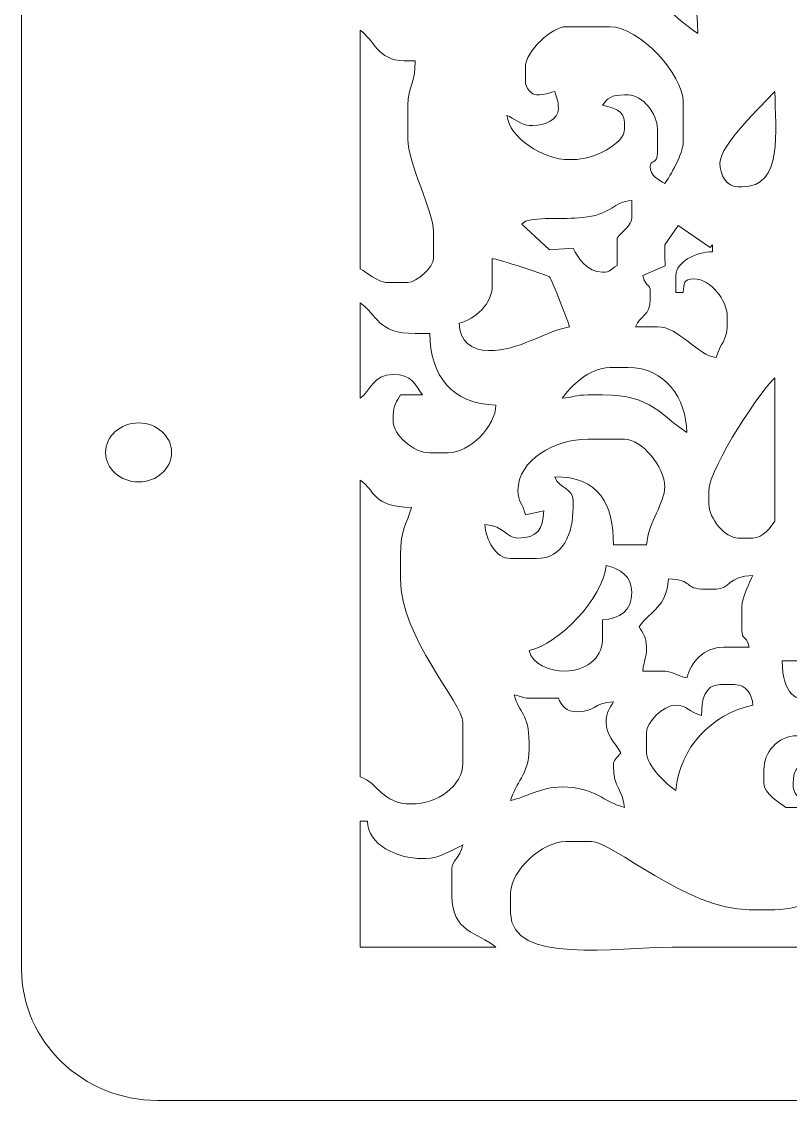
# Model space of a CAD drawing. Header units: millimetres. Extents: x -350 to -130, y -110 to 238.
# Drawn here: x -350 to -303.4, y -110 to -44.6 of the extents above; entities that cross this region are included whole.
import ezdxf

# ---------------------------------------------------------------- set-up
doc = ezdxf.new("R2010")
doc.units = ezdxf.units.MM
doc.header["$MEASUREMENT"] = 0
doc.layers.add('layer 1', color=7, linetype='Continuous')

msp = doc.modelspace()

# ---------------------------------------------------------------- linework, layer by layer
at = {"layer": 'layer 1', "color": 250, "lineweight": 9}
msp.add_ellipse((-342.9, -70.7127), major_axis=(2, 0), ratio=0.8936, dxfattribs=at)
msp.add_open_spline([(-341.75, 49), (-341.75, 49), (-138.25, 49), (-138.25, 49), (-138.25, 49), (-133.7125, 49), (-130, 45.4225), (-130, 41.05), (-130, 41.05), (-130, 41.05), (-130, -102.05), (-130, -102.05), (-130, -102.05), (-130, -106.4225), (-133.7125, -110), (-138.25, -110), (-138.25, -110), (-138.25, -110), (-341.75, -110), (-341.75, -110), (-341.75, -110), (-346.2875, -110), (-350, -106.4225), (-350, -102.05), (-350, -102.05), (-350, -102.05), (-350, 41.05), (-350, 41.05), (-350, 41.05), (-350, 45.4225), (-346.2875, 49), (-341.75, 49)], degree=3, knots=[0, 0, 0, 0, 0.1111111, 0.1111111, 0.1111111, 0.1111111, 0.2222222, 0.2222222, 0.2222222, 0.2222222, 0.3333333, 0.3333333, 0.3333333, 0.3333333, 0.4444444, 0.4444444, 0.4444444, 0.4444445, 0.5555556, 0.5555556, 0.5555556, 0.5555556, 0.6666667, 0.6666667, 0.6666667, 0.6666667, 0.7777778, 0.7777778, 0.7777778, 0.7777778, 1, 1, 1, 1], dxfattribs=at)
at = {"layer": 'layer 1', "lineweight": 9}
for points, knots in [([(-316.108, -41.3839), (-312.7837, -41.3839), (-310.7386, -44.2203), (-308.9837, -45.3113), (-308.9837, -45.3113), (-308.9837, -41.9309), (-310.1274, -39.937), (-313.659, -39.937), (-313.659, -39.937), (-314.8471, -39.937), (-317.1208, -40.5555), (-317.4438, -41.3839), (-317.4438, -41.3839), (-317.4438, -41.3839), (-316.108, -41.3839), (-316.108, -41.3839)], [0, 0, 0, 0, 0.2, 0.2, 0.2, 0.2, 0.4, 0.4, 0.4, 0.4, 0.6, 0.6, 0.6, 0.6, 1, 1, 1, 1]), ([(-327.9076, -60.4007), (-327.9076, -60.4007), (-326.5718, -60.4007), (-326.5718, -60.4007), (-326.5718, -60.4007), (-326.033, -60.4007), (-325.0133, -59.4539), (-325.0133, -58.9537), (-325.0133, -58.9537), (-325.0133, -58.9537), (-325.0133, -57.3001), (-325.0133, -57.3001), (-325.0133, -57.3001), (-325.0133, -56.1772), (-326.5718, -53.1125), (-326.5718, -51.7191), (-326.5718, -51.7191), (-326.5718, -51.7191), (-326.5718, -49.6521), (-326.5718, -49.6521), (-326.5718, -49.6521), (-326.5718, -48.4803), (-326.1265, -48.4745), (-326.1265, -46.9649), (-326.1265, -46.9649), (-326.1265, -46.9649), (-326.7944, -46.9649), (-326.7944, -46.9649), (-326.7944, -46.9649), (-328.4062, -46.9649), (-328.6427, -45.6646), (-329.466, -45.1046), (-329.466, -45.1046), (-329.466, -45.1046), (-329.466, -59.5738), (-329.466, -59.5738), (-329.466, -59.5738), (-329.1456, -59.773), (-328.3033, -60.4007), (-327.9076, -60.4007)], [0, 0, 0, 0, 0.0909091, 0.0909091, 0.0909091, 0.0909091, 0.1818182, 0.1818182, 0.1818182, 0.1818182, 0.2727273, 0.2727273, 0.2727273, 0.2727273, 0.3636364, 0.3636364, 0.3636364, 0.3636364, 0.4545455, 0.4545455, 0.4545455, 0.4545455, 0.5454545, 0.5454545, 0.5454545, 0.5454546, 0.6363636, 0.6363636, 0.6363636, 0.6363636, 0.7272727, 0.7272727, 0.7272727, 0.7272727, 0.8181818, 0.8181818, 0.8181818, 0.8181818, 1, 1, 1, 1]), ([(-316.7759, -52.9594), (-316.7759, -52.9594), (-316.5533, -52.9594), (-316.5533, -52.9594), (-316.5533, -52.9594), (-315.3719, -52.9594), (-313.4364, -52.0425), (-313.4364, -51.099), (-313.4364, -51.099), (-313.4364, -51.099), (-313.4364, -50.6856), (-313.4364, -50.6856), (-313.4364, -50.6856), (-313.4364, -49.9717), (-314.1377, -49.7893), (-314.7722, -49.6521), (-314.7722, -49.6521), (-314.442, -49.2336), (-314.2611, -49.032), (-313.4364, -49.032), (-313.4364, -49.032), (-313.4364, -49.032), (-313.2138, -49.032), (-313.2138, -49.032), (-313.2138, -49.032), (-312.3506, -49.032), (-311.4327, -50.1679), (-311.4327, -51.099), (-311.4327, -51.099), (-311.4327, -51.099), (-311.4327, -52.5459), (-311.4327, -52.5459), (-311.4327, -52.5459), (-311.4327, -53.2319), (-311.878, -52.9775), (-311.878, -53.3727), (-311.878, -53.3727), (-311.878, -53.9565), (-311.3671, -54.1702), (-310.9874, -54.4063), (-310.9874, -54.4063), (-310.6725, -53.9696), (-309.8742, -52.59), (-309.8742, -51.9258), (-309.8742, -51.9258), (-309.8742, -51.9258), (-309.8742, -49.4453), (-309.8742, -49.4453), (-309.8742, -49.4453), (-309.8742, -47.8304), (-312.4986, -44.8979), (-314.3269, -44.8979), (-314.3269, -44.8979), (-314.3269, -44.8979), (-316.9985, -44.8979), (-316.9985, -44.8979), (-316.9985, -44.8979), (-317.7773, -44.8979), (-319.4475, -46.354), (-319.4475, -47.3783), (-319.4475, -47.3783), (-319.4475, -47.3783), (-319.4475, -48.2052), (-319.4475, -48.2052), (-319.4475, -48.2052), (-319.4475, -48.6044), (-319.0505, -49.032), (-318.7796, -49.032), (-318.7796, -49.032), (-318.1783, -49.032), (-318.1658, -48.9332), (-317.6664, -48.8252), (-317.6664, -48.8252), (-317.5501, -49.2888), (-317.4438, -49.3005), (-317.4438, -49.8588), (-317.4438, -49.8588), (-317.4438, -50.527), (-318.252, -50.8923), (-319.0022, -50.8923), (-319.0022, -50.8923), (-319.0022, -50.8923), (-319.2249, -50.8923), (-319.2249, -50.8923), (-319.2249, -50.8923), (-319.5554, -50.8923), (-320.2071, -50.4459), (-320.5607, -50.2721), (-320.5607, -50.2721), (-320.4394, -51.6252), (-318.381, -52.9594), (-316.7759, -52.9594)], [0, 0, 0, 0, 0.0416667, 0.0416667, 0.0416667, 0.0416667, 0.0833333, 0.0833333, 0.0833333, 0.0833333, 0.125, 0.125, 0.125, 0.125, 0.1666667, 0.1666667, 0.1666667, 0.1666667, 0.2083333, 0.2083333, 0.2083333, 0.2083333, 0.25, 0.25, 0.25, 0.25, 0.2916667, 0.2916667, 0.2916667, 0.2916667, 0.3333333, 0.3333333, 0.3333333, 0.3333333, 0.375, 0.375, 0.375, 0.375, 0.4166667, 0.4166667, 0.4166667, 0.4166667, 0.4583333, 0.4583333, 0.4583333, 0.4583333, 0.5, 0.5, 0.5, 0.5, 0.5416667, 0.5416667, 0.5416667, 0.5416667, 0.5833333, 0.5833333, 0.5833333, 0.5833333, 0.625, 0.625, 0.625, 0.625, 0.6666667, 0.6666667, 0.6666667, 0.6666667, 0.7083333, 0.7083333, 0.7083333, 0.7083333, 0.75, 0.75, 0.75, 0.75, 0.7916667, 0.7916667, 0.7916667, 0.7916667, 0.8333333, 0.8333333, 0.8333333, 0.8333333, 0.875, 0.875, 0.875, 0.875, 0.9166667, 0.9166667, 0.9166667, 0.9166667, 1, 1, 1, 1]), ([(-306.5348, -54.613), (-306.5348, -54.613), (-306.3121, -54.613), (-306.3121, -54.613), (-306.3121, -54.613), (-303.7677, -54.613), (-304.3084, -51.2037), (-304.3084, -48.8252), (-304.3084, -48.8252), (-305.0764, -49.6456), (-307.648, -52.0824), (-307.648, -53.166), (-307.648, -53.166), (-307.648, -53.8626), (-307.2545, -54.613), (-306.5348, -54.613)], [0, 0, 0, 0, 0.2, 0.2, 0.2, 0.2, 0.4, 0.4, 0.4, 0.4, 0.6, 0.6, 0.6, 0.6, 1, 1, 1, 1]), ([(-317.9836, -58.4219), (-317.9836, -58.4219), (-316.5533, -58.3336), (-316.5533, -58.3336), (-316.5533, -58.3336), (-316.2193, -58.9196), (-315.7197, -59.7805), (-314.7722, -59.7805), (-314.7722, -59.7805), (-314.273, -59.7805), (-314.2834, -59.6169), (-313.8817, -59.3672), (-313.8817, -59.3672), (-313.8817, -59.3672), (-313.8817, -57.7135), (-313.8817, -57.7135), (-313.8817, -57.7135), (-313.5478, -57.2506), (-312.9911, -56.9873), (-312.9911, -56.4733), (-312.9911, -56.4733), (-312.9911, -56.4733), (-312.9911, -55.4398), (-312.9911, -55.4398), (-312.9911, -55.4398), (-314.1355, -55.5282), (-314.1924, -56.2249), (-315.7037, -56.4352), (-315.7037, -56.4352), (-317.1144, -56.6316), (-318.0637, -56.3807), (-319.4475, -56.68), (-319.4475, -56.68), (-319.4475, -56.68), (-319.6581, -56.8767), (-319.6581, -56.8767), (-319.6581, -56.8767), (-319.6581, -56.8767), (-317.9836, -58.4219), (-317.9836, -58.4219)], [0, 0, 0, 0, 0.0909091, 0.0909091, 0.0909091, 0.0909091, 0.1818182, 0.1818182, 0.1818182, 0.1818182, 0.2727273, 0.2727273, 0.2727273, 0.2727273, 0.3636364, 0.3636364, 0.3636364, 0.3636364, 0.4545455, 0.4545455, 0.4545455, 0.4545455, 0.5454545, 0.5454545, 0.5454545, 0.5454546, 0.6363636, 0.6363636, 0.6363636, 0.6363636, 0.7272727, 0.7272727, 0.7272727, 0.7272727, 0.8181818, 0.8181818, 0.8181818, 0.8181818, 1, 1, 1, 1]), ([(-311.4327, -63.0878), (-310.1505, -63.0878), (-308.9576, -64.8641), (-307.8705, -64.9482), (-307.8705, -64.9482), (-307.6615, -64.1151), (-307.2027, -63.9153), (-307.2027, -63.0878), (-307.2027, -63.0878), (-307.2027, -63.0878), (-307.2027, -62.4677), (-307.2027, -62.4677), (-307.2027, -62.4677), (-307.2027, -61.4957), (-308.2092, -60.194), (-309.2064, -60.194), (-309.2064, -60.194), (-309.8795, -60.194), (-309.822, -60.4372), (-309.8742, -61.0208), (-309.8742, -61.0208), (-309.8742, -61.0208), (-310.3195, -61.0208), (-310.3195, -61.0208), (-310.3195, -61.0208), (-310.3195, -61.0208), (-310.3195, -59.9873), (-310.3195, -59.9873), (-310.3195, -59.9873), (-310.3195, -59.1522), (-309.0994, -58.5612), (-308.0932, -58.5404), (-308.0932, -58.5404), (-308.0932, -58.5404), (-308.0932, -58.1269), (-308.0932, -58.1269), (-308.0932, -58.1269), (-308.0932, -58.1269), (-308.2323, -58.2897), (-308.2323, -58.2897), (-308.2323, -58.2897), (-308.2323, -58.2897), (-310.175, -56.9498), (-310.175, -56.9498), (-310.175, -56.9498), (-310.175, -56.9498), (-310.9874, -58.1269), (-310.9874, -58.1269), (-310.9874, -58.1269), (-310.9874, -58.1269), (-310.9738, -59.3925), (-310.9738, -59.3925), (-310.9738, -59.3925), (-310.9738, -59.3925), (-312.3232, -59.9873), (-312.3232, -59.9873), (-312.3232, -59.9873), (-312.0709, -60.8647), (-311.878, -60.3489), (-311.878, -61.0208), (-311.878, -61.0208), (-311.878, -61.0208), (-311.878, -61.4342), (-311.878, -61.4342), (-311.878, -61.4342), (-311.878, -62.4476), (-312.4937, -62.3831), (-312.7685, -63.0878), (-312.7685, -63.0878), (-312.7685, -63.0878), (-311.4327, -63.0878), (-311.4327, -63.0878)], [0, 0, 0, 0, 0.0526316, 0.0526316, 0.0526316, 0.0526316, 0.1052632, 0.1052632, 0.1052632, 0.1052632, 0.1578947, 0.1578947, 0.1578947, 0.1578947, 0.2105263, 0.2105263, 0.2105263, 0.2105263, 0.2631579, 0.2631579, 0.2631579, 0.2631579, 0.3157895, 0.3157895, 0.3157895, 0.3157895, 0.3684211, 0.3684211, 0.3684211, 0.3684211, 0.4210526, 0.4210526, 0.4210526, 0.4210526, 0.4736842, 0.4736842, 0.4736842, 0.4736842, 0.5263158, 0.5263158, 0.5263158, 0.5263158, 0.5789474, 0.5789474, 0.5789474, 0.5789474, 0.6315789, 0.6315789, 0.6315789, 0.631579, 0.6842105, 0.6842105, 0.6842105, 0.6842105, 0.7368421, 0.7368421, 0.7368421, 0.7368421, 0.7894737, 0.7894737, 0.7894737, 0.7894737, 0.8421053, 0.8421053, 0.8421053, 0.8421053, 0.8947368, 0.8947368, 0.8947368, 0.8947369, 1, 1, 1, 1]), ([(-321.6738, -64.5347), (-319.7472, -64.5347), (-318.5304, -63.4673), (-316.7759, -63.0878), (-316.7759, -63.0878), (-316.7804, -62.9001), (-317.8524, -60.2402), (-317.9762, -60.0682), (-317.9762, -60.0682), (-318.0284, -59.9956), (-321.1897, -58.9591), (-321.4512, -58.9537), (-321.4512, -58.9537), (-321.4512, -58.9537), (-321.4512, -60.6073), (-321.4512, -60.6073), (-321.4512, -60.6073), (-321.4512, -61.6829), (-322.4983, -62.6439), (-323.4549, -62.8811), (-323.4549, -62.8811), (-323.429, -63.9624), (-322.7339, -64.5347), (-321.6738, -64.5347)], [0, 0, 0, 0, 0.1428571, 0.1428571, 0.1428571, 0.1428572, 0.2857143, 0.2857143, 0.2857143, 0.2857143, 0.4285714, 0.4285714, 0.4285714, 0.4285714, 0.5714286, 0.5714286, 0.5714286, 0.5714286, 0.7142857, 0.7142857, 0.7142857, 0.7142857, 1, 1, 1, 1]), ([(-327.4623, -65.9817), (-326.3268, -65.9817), (-326.1274, -66.6032), (-325.6812, -67.2219), (-325.6812, -67.2219), (-325.6812, -67.2219), (-327.017, -67.2219), (-327.017, -67.2219), (-327.017, -67.2219), (-327.2485, -67.628), (-327.4623, -67.8314), (-327.4623, -68.4621), (-327.4623, -68.4621), (-327.4623, -68.4621), (-327.4623, -68.8755), (-327.4623, -68.8755), (-327.4623, -68.8755), (-327.4623, -69.5831), (-326.2853, -70.7358), (-325.236, -70.7358), (-325.236, -70.7358), (-325.236, -70.7358), (-324.1228, -70.7358), (-324.1228, -70.7358), (-324.1228, -70.7358), (-322.7984, -70.7358), (-321.2586, -69.0926), (-321.2286, -67.842), (-321.2286, -67.842), (-323.8727, -67.7873), (-325.236, -66.0422), (-325.236, -63.5012), (-325.236, -63.5012), (-325.236, -63.5012), (-326.1265, -63.5012), (-326.1265, -63.5012), (-326.1265, -63.5012), (-328.4569, -63.5012), (-328.3986, -62.367), (-329.466, -61.6409), (-329.466, -61.6409), (-329.466, -61.6409), (-329.466, -67.4286), (-329.466, -67.4286), (-329.466, -67.4286), (-328.8106, -66.9828), (-328.7087, -65.9817), (-327.4623, -65.9817)], [0, 0, 0, 0, 0.0769231, 0.0769231, 0.0769231, 0.0769231, 0.1538462, 0.1538462, 0.1538462, 0.1538462, 0.2307692, 0.2307692, 0.2307692, 0.2307692, 0.3076923, 0.3076923, 0.3076923, 0.3076923, 0.3846154, 0.3846154, 0.3846154, 0.3846154, 0.4615385, 0.4615385, 0.4615385, 0.4615385, 0.5384615, 0.5384615, 0.5384615, 0.5384615, 0.6153846, 0.6153846, 0.6153846, 0.6153846, 0.6923077, 0.6923077, 0.6923077, 0.6923077, 0.7692308, 0.7692308, 0.7692308, 0.7692308, 0.8461538, 0.8461538, 0.8461538, 0.8461539, 1, 1, 1, 1]), ([(-315.6627, -67.2219), (-315.6627, -67.2219), (-314.7722, -67.2219), (-314.7722, -67.2219), (-314.7722, -67.2219), (-311.6982, -67.2219), (-311.2835, -68.481), (-309.6517, -69.4956), (-309.6517, -69.4956), (-309.7015, -67.4168), (-310.9409, -65.5683), (-313.2138, -65.5683), (-313.2138, -65.5683), (-313.2138, -65.5683), (-314.3269, -65.5683), (-314.3269, -65.5683), (-314.3269, -65.5683), (-315.5761, -65.5683), (-316.7052, -66.7133), (-317.2212, -67.4286), (-317.2212, -67.4286), (-316.5248, -67.3748), (-316.4303, -67.2219), (-315.6627, -67.2219)], [0, 0, 0, 0, 0.1428571, 0.1428571, 0.1428571, 0.1428572, 0.2857143, 0.2857143, 0.2857143, 0.2857143, 0.4285714, 0.4285714, 0.4285714, 0.4285714, 0.5714286, 0.5714286, 0.5714286, 0.5714286, 0.7142857, 0.7142857, 0.7142857, 0.7142857, 1, 1, 1, 1]), ([(-306.5348, -75.9034), (-306.5348, -75.9034), (-305.6443, -75.9034), (-305.6443, -75.9034), (-305.6443, -75.9034), (-305.0289, -75.9034), (-304.5685, -75.2305), (-304.3084, -74.8699), (-304.3084, -74.8699), (-304.3084, -74.8699), (-304.3084, -66.1883), (-304.3084, -66.1883), (-304.3084, -66.1883), (-304.9591, -66.631), (-308.3158, -71.653), (-308.3158, -73.0096), (-308.3158, -73.0096), (-308.3158, -73.0096), (-308.3158, -73.8364), (-308.3158, -73.8364), (-308.3158, -73.8364), (-308.3158, -74.7043), (-307.3288, -75.9034), (-306.5348, -75.9034)], [0, 0, 0, 0, 0.1428571, 0.1428571, 0.1428571, 0.1428572, 0.2857143, 0.2857143, 0.2857143, 0.2857143, 0.4285714, 0.4285714, 0.4285714, 0.4285714, 0.5714286, 0.5714286, 0.5714286, 0.5714286, 0.7142857, 0.7142857, 0.7142857, 0.7142857, 1, 1, 1, 1]), ([(-320.338, -77.1437), (-320.338, -77.1437), (-318.7796, -77.1437), (-318.7796, -77.1437), (-318.7796, -77.1437), (-317.1247, -77.1437), (-316.5533, -75.6131), (-316.5533, -74.0431), (-316.5533, -74.0431), (-316.5533, -74.0431), (-316.5533, -73.6297), (-316.5533, -73.6297), (-316.5533, -73.6297), (-316.5533, -72.8192), (-317.3505, -72.9931), (-317.6664, -72.1828), (-317.6664, -72.1828), (-314.981, -72.1828), (-314.1043, -73.8307), (-314.1043, -76.3168), (-314.1043, -76.3168), (-314.1043, -76.3168), (-312.1006, -76.3168), (-312.1006, -76.3168), (-312.1006, -76.3168), (-311.9744, -74.9086), (-310.9874, -73.7801), (-310.9874, -72.8029), (-310.9874, -72.8029), (-310.9874, -71.5756), (-312.4019, -69.909), (-313.4364, -69.909), (-313.4364, -69.909), (-313.4364, -69.909), (-315.6627, -69.909), (-315.6627, -69.909), (-315.6627, -69.909), (-317.6283, -69.909), (-319.8928, -71.1531), (-319.8928, -73.0096), (-319.8928, -73.0096), (-319.8928, -73.7605), (-319.6286, -73.7346), (-319.4361, -74.4987), (-319.4361, -74.4987), (-319.4361, -74.4987), (-318.3343, -74.2498), (-318.3343, -74.2498), (-318.3343, -74.2498), (-318.3606, -75.3466), (-318.7082, -75.9034), (-319.8928, -75.9034), (-319.8928, -75.9034), (-320.6145, -75.9034), (-320.7088, -75.1684), (-321.8965, -75.0766), (-321.8965, -75.0766), (-321.874, -76.0108), (-321.2374, -77.1437), (-320.338, -77.1437)], [0, 0, 0, 0, 0.0625, 0.0625, 0.0625, 0.0625, 0.125, 0.125, 0.125, 0.125, 0.1875, 0.1875, 0.1875, 0.1875, 0.25, 0.25, 0.25, 0.25, 0.3125, 0.3125, 0.3125, 0.3125, 0.375, 0.375, 0.375, 0.375, 0.4375, 0.4375, 0.4375, 0.4375, 0.5, 0.5, 0.5, 0.5, 0.5625, 0.5625, 0.5625, 0.5625, 0.625, 0.625, 0.625, 0.625, 0.6875, 0.6875, 0.6875, 0.6875, 0.75, 0.75, 0.75, 0.75, 0.8125, 0.8125, 0.8125, 0.8125, 0.875, 0.875, 0.875, 0.875, 1, 1, 1, 1]), ([(-326.3491, -92.0263), (-324.798, -92.0263), (-323.2323, -90.9259), (-323.2323, -89.5459), (-323.2323, -89.5459), (-323.2323, -89.5459), (-323.2323, -87.0655), (-323.2323, -87.0655), (-323.2323, -87.0655), (-323.2323, -85.9391), (-327.017, -81.9308), (-327.017, -78.3839), (-327.017, -78.3839), (-327.017, -78.3839), (-327.017, -76.937), (-327.017, -76.937), (-327.017, -76.937), (-327.017, -75.3077), (-326.658, -75.1172), (-326.3491, -74.0431), (-326.3491, -74.0431), (-328.7981, -73.9924), (-328.473, -73.065), (-329.466, -72.3895), (-329.466, -72.3895), (-329.466, -72.3895), (-329.466, -90.3727), (-329.466, -90.3727), (-329.466, -90.3727), (-328.3415, -90.7506), (-328.1784, -92.0263), (-326.3491, -92.0263)], [0, 0, 0, 0, 0.1111111, 0.1111111, 0.1111111, 0.1111111, 0.2222222, 0.2222222, 0.2222222, 0.2222222, 0.3333333, 0.3333333, 0.3333333, 0.3333333, 0.4444444, 0.4444444, 0.4444444, 0.4444445, 0.5555556, 0.5555556, 0.5555556, 0.5555556, 0.6666667, 0.6666667, 0.6666667, 0.6666667, 0.7777778, 0.7777778, 0.7777778, 0.7777778, 1, 1, 1, 1]), ([(-316.9985, -83.9649), (-315.8732, -83.9649), (-314.7722, -83.2192), (-314.7722, -82.1045), (-314.7722, -82.1045), (-314.7722, -82.1045), (-314.7722, -80.8644), (-314.7722, -80.8644), (-314.7722, -80.8644), (-313.6763, -80.7796), (-312.9911, -80.2925), (-312.9911, -79.2107), (-312.9911, -79.2107), (-312.9911, -78.193), (-313.6886, -77.7705), (-314.5496, -77.5571), (-314.5496, -77.5571), (-314.7298, -79.5673), (-317.4153, -82.3332), (-319.2249, -82.7247), (-319.2249, -82.7247), (-318.9869, -83.5521), (-318.0718, -83.9649), (-316.9985, -83.9649)], [0, 0, 0, 0, 0.1428571, 0.1428571, 0.1428571, 0.1428572, 0.2857143, 0.2857143, 0.2857143, 0.2857143, 0.4285714, 0.4285714, 0.4285714, 0.4285714, 0.5714286, 0.5714286, 0.5714286, 0.5714286, 0.7142857, 0.7142857, 0.7142857, 0.7142857, 1, 1, 1, 1]), ([(-312.1006, -82.518), (-312.1006, -83.2306), (-312.2653, -83.3183), (-312.3232, -83.9649), (-312.3232, -83.9649), (-312.3232, -83.9649), (-311.2101, -83.9649), (-311.2101, -83.9649), (-311.2101, -83.9649), (-310.4013, -83.9649), (-310.4291, -84.2101), (-309.6517, -84.3783), (-309.6517, -84.3783), (-309.4199, -83.4546), (-308.6308, -82.518), (-307.4253, -82.518), (-307.4253, -82.518), (-307.4253, -82.518), (-305.8668, -82.518), (-305.8668, -82.518), (-305.8668, -82.518), (-306.1192, -81.6405), (-306.3121, -82.1563), (-306.3121, -81.4845), (-306.3121, -81.4845), (-306.3121, -81.4845), (-306.3121, -80.0375), (-306.3121, -80.0375), (-306.3121, -80.0375), (-306.3121, -79.5625), (-305.8321, -78.5408), (-305.6443, -78.1772), (-305.6443, -78.1772), (-307.1455, -78.2082), (-307.0722, -79.004), (-307.8705, -79.004), (-307.8705, -79.004), (-307.8705, -79.004), (-308.5385, -79.004), (-308.5385, -79.004), (-308.5385, -79.004), (-309.8898, -79.004), (-309.2207, -78.4158), (-310.7648, -78.3839), (-310.7648, -78.3839), (-310.9258, -80.1795), (-311.7666, -80.1973), (-312.5459, -81.2777), (-312.5459, -81.2777), (-312.3144, -81.6838), (-312.1006, -81.8873), (-312.1006, -82.518)], [0, 0, 0, 0, 0.0714286, 0.0714286, 0.0714286, 0.0714286, 0.1428571, 0.1428571, 0.1428571, 0.1428572, 0.2142857, 0.2142857, 0.2142857, 0.2142857, 0.2857143, 0.2857143, 0.2857143, 0.2857143, 0.3571429, 0.3571429, 0.3571429, 0.3571429, 0.4285714, 0.4285714, 0.4285714, 0.4285714, 0.5, 0.5, 0.5, 0.5, 0.5714286, 0.5714286, 0.5714286, 0.5714286, 0.6428571, 0.6428571, 0.6428571, 0.6428572, 0.7142857, 0.7142857, 0.7142857, 0.7142857, 0.7857143, 0.7857143, 0.7857143, 0.7857143, 0.8571429, 0.8571429, 0.8571429, 0.8571429, 1, 1, 1, 1]), ([(-303.6406, -92.233), (-303.6406, -92.233), (-302.3047, -92.233), (-302.3047, -92.233), (-302.3047, -92.233), (-302.6386, -91.7701), (-303.1953, -91.5068), (-303.1953, -90.9928), (-303.1953, -90.9928), (-303.1953, -90.9928), (-303.1953, -90.7861), (-303.1953, -90.7861), (-303.1953, -90.7861), (-303.1953, -89.841), (-302.9062, -89.5676), (-301.8594, -89.5459), (-301.8594, -89.5459), (-301.8436, -90.2083), (-301.932, -90.5794), (-301.1916, -90.5794), (-301.1916, -90.5794), (-298.5931, -90.5794), (-297.1842, -88.0062), (-297.1842, -85.6185), (-297.1842, -85.6185), (-297.1842, -84.2359), (-298.269, -82.518), (-299.6332, -82.518), (-299.6332, -82.518), (-301.2429, -82.518), (-301.6154, -83.3448), (-302.75, -83.3448), (-302.75, -83.3448), (-302.75, -83.3448), (-303.8631, -83.3448), (-303.8631, -83.3448), (-303.8631, -83.3448), (-303.8631, -87.565), (-300.301, -84.3563), (-300.301, -87.8923), (-300.301, -87.8923), (-300.301, -87.8923), (-300.301, -88.7191), (-300.301, -88.7191), (-300.301, -88.7191), (-301.3377, -88.4621), (-301.0266, -87.8923), (-302.3047, -87.8923), (-302.3047, -87.8923), (-302.3047, -87.8923), (-302.9726, -87.8923), (-302.9726, -87.8923), (-302.9726, -87.8923), (-304.1731, -87.8923), (-304.9763, -88.9145), (-304.9763, -89.9593), (-304.9763, -89.9593), (-304.9763, -89.9593), (-304.9763, -90.7861), (-304.9763, -90.7861), (-304.9763, -90.7861), (-304.9763, -91.3653), (-304.0486, -91.9793), (-303.6406, -92.233)], [0, 0, 0, 0, 0.0588235, 0.0588235, 0.0588235, 0.0588235, 0.1176471, 0.1176471, 0.1176471, 0.1176471, 0.1764706, 0.1764706, 0.1764706, 0.1764706, 0.2352941, 0.2352941, 0.2352941, 0.2352941, 0.2941176, 0.2941176, 0.2941176, 0.2941177, 0.3529412, 0.3529412, 0.3529412, 0.3529412, 0.4117647, 0.4117647, 0.4117647, 0.4117647, 0.4705882, 0.4705882, 0.4705882, 0.4705882, 0.5294118, 0.5294118, 0.5294118, 0.5294118, 0.5882353, 0.5882353, 0.5882353, 0.5882353, 0.6470588, 0.6470588, 0.6470588, 0.6470588, 0.7058824, 0.7058824, 0.7058824, 0.7058824, 0.7647059, 0.7647059, 0.7647059, 0.7647059, 0.8235294, 0.8235294, 0.8235294, 0.8235294, 0.8823529, 0.8823529, 0.8823529, 0.882353, 1, 1, 1, 1]), ([(-310.3195, -91.1995), (-310.087, -88.6045), (-308.1569, -86.5754), (-305.6443, -86.0319), (-305.6443, -86.0319), (-305.7039, -85.3666), (-306.0427, -84.7917), (-306.7574, -84.7917), (-306.7574, -84.7917), (-306.7574, -84.7917), (-307.648, -84.7917), (-307.648, -84.7917), (-307.648, -84.7917), (-308.5734, -84.7917), (-308.7611, -85.7347), (-308.7611, -86.652), (-308.7611, -86.652), (-309.5073, -86.467), (-309.6723, -86.0319), (-310.3195, -86.0319), (-310.3195, -86.0319), (-311.1078, -86.0319), (-312.1006, -87.0948), (-312.1006, -87.6855), (-312.1006, -87.6855), (-312.1006, -87.6855), (-312.1006, -88.9258), (-312.1006, -88.9258), (-312.1006, -88.9258), (-312.1006, -89.6742), (-310.8868, -90.8468), (-310.3195, -91.1995)], [0, 0, 0, 0, 0.1111111, 0.1111111, 0.1111111, 0.1111111, 0.2222222, 0.2222222, 0.2222222, 0.2222222, 0.3333333, 0.3333333, 0.3333333, 0.3333333, 0.4444444, 0.4444444, 0.4444444, 0.4444445, 0.5555556, 0.5555556, 0.5555556, 0.5555556, 0.6666667, 0.6666667, 0.6666667, 0.6666667, 0.7777778, 0.7777778, 0.7777778, 0.7777778, 1, 1, 1, 1]), ([(-317.2212, -90.9928), (-315.2334, -90.9928), (-314.688, -91.9228), (-313.4364, -92.233), (-313.4364, -92.233), (-313.5343, -91.1407), (-314.1043, -91.044), (-314.1043, -89.7526), (-314.1043, -89.7526), (-314.1043, -89.2891), (-313.9281, -89.2989), (-313.659, -88.9258), (-313.659, -88.9258), (-314.0075, -88.3144), (-314.5496, -87.8462), (-314.5496, -87.0655), (-314.5496, -87.0655), (-314.5496, -86.4348), (-314.3358, -86.2313), (-314.1043, -85.8252), (-314.1043, -85.8252), (-315.3327, -85.9201), (-315.2531, -86.4453), (-316.3306, -86.4453), (-316.3306, -86.4453), (-316.93, -86.4453), (-317.273, -86.0567), (-317.4438, -85.6185), (-317.4438, -85.6185), (-317.4438, -85.6185), (-319.0022, -85.6185), (-319.0022, -85.6185), (-319.0022, -85.6185), (-319.6035, -85.6185), (-319.6161, -85.5198), (-320.1154, -85.4118), (-320.1154, -85.4118), (-319.8244, -86.5713), (-319.2249, -86.4945), (-319.2249, -88.3056), (-319.2249, -88.3056), (-319.2249, -88.3056), (-319.2249, -88.7191), (-319.2249, -88.7191), (-319.2249, -88.7191), (-319.2249, -90.2552), (-320.0681, -90.7439), (-320.338, -91.8196), (-320.338, -91.8196), (-319.3627, -91.6087), (-318.5454, -90.9928), (-317.2212, -90.9928)], [0, 0, 0, 0, 0.0714286, 0.0714286, 0.0714286, 0.0714286, 0.1428571, 0.1428571, 0.1428571, 0.1428572, 0.2142857, 0.2142857, 0.2142857, 0.2142857, 0.2857143, 0.2857143, 0.2857143, 0.2857143, 0.3571429, 0.3571429, 0.3571429, 0.3571429, 0.4285714, 0.4285714, 0.4285714, 0.4285714, 0.5, 0.5, 0.5, 0.5, 0.5714286, 0.5714286, 0.5714286, 0.5714286, 0.6428571, 0.6428571, 0.6428571, 0.6428572, 0.7142857, 0.7142857, 0.7142857, 0.7142857, 0.7857143, 0.7857143, 0.7857143, 0.7857143, 0.8571429, 0.8571429, 0.8571429, 0.8571429, 1, 1, 1, 1]), ([(-321.2286, -100.7079), (-322.3627, -99.7926), (-323.9002, -99.7846), (-323.9002, -97.6073), (-323.9002, -97.6073), (-323.9002, -97.6073), (-323.9002, -95.9537), (-323.9002, -95.9537), (-323.9002, -95.9537), (-323.9002, -95.4704), (-323.4414, -95.3401), (-323.2323, -94.5068), (-323.2323, -94.5068), (-323.7611, -94.7666), (-324.7488, -95.3336), (-325.4586, -95.3336), (-325.4586, -95.3336), (-325.4586, -95.3336), (-325.6812, -95.3336), (-325.6812, -95.3336), (-325.6812, -95.3336), (-327.2646, -95.3336), (-328.986, -94.5078), (-329.0207, -93.0598), (-329.0207, -93.0598), (-329.0207, -93.0598), (-329.466, -93.0598), (-329.466, -93.0598), (-329.466, -93.0598), (-329.466, -93.0598), (-329.466, -100.7079), (-329.466, -100.7079), (-329.466, -100.7079), (-329.466, -100.7079), (-321.2286, -100.7079), (-321.2286, -100.7079)], [0, 0, 0, 0, 0.1, 0.1, 0.1, 0.1, 0.2, 0.2, 0.2, 0.2, 0.3, 0.3, 0.3, 0.3, 0.4, 0.4, 0.4, 0.4, 0.5, 0.5, 0.5, 0.5, 0.6, 0.6, 0.6, 0.6, 0.7, 0.7, 0.7, 0.7, 0.8, 0.8, 0.8, 0.8, 1, 1, 1, 1]), ([(-298.52, -100.7079), (-299.4584, -99.5187), (-300.301, -99.7677), (-300.301, -97.1939), (-300.301, -97.1939), (-301.3983, -97.466), (-302.5267, -98.4342), (-304.3084, -98.4342), (-304.3084, -98.4342), (-304.3084, -98.4342), (-305.8668, -98.4342), (-305.8668, -98.4342), (-305.8668, -98.4342), (-309.6507, -98.4342), (-314.1572, -94.3001), (-315.4401, -94.3001), (-315.4401, -94.3001), (-315.4401, -94.3001), (-316.9985, -94.3001), (-316.9985, -94.3001), (-316.9985, -94.3001), (-318.4155, -94.3001), (-320.338, -96.0851), (-320.338, -97.4006), (-320.338, -97.4006), (-320.338, -97.4006), (-320.338, -98.6408), (-320.338, -98.6408), (-320.338, -98.6408), (-320.338, -101.7969), (-313.8455, -100.7079), (-310.5422, -100.7079), (-310.5422, -100.7079), (-306.5348, -100.7079), (-302.5274, -100.7079), (-298.52, -100.7079)], [0, 0, 0, 0, 0.1, 0.1, 0.1, 0.1, 0.2, 0.2, 0.2, 0.2, 0.3, 0.3, 0.3, 0.3, 0.4, 0.4, 0.4, 0.4, 0.5, 0.5, 0.5, 0.5, 0.6, 0.6, 0.6, 0.6, 0.7, 0.7, 0.7, 0.7, 0.8, 0.8, 0.8, 0.8, 1, 1, 1, 1])]:
    msp.add_open_spline(points, degree=3, knots=knots, dxfattribs=at)

doc.saveas('drawing.dxf')
